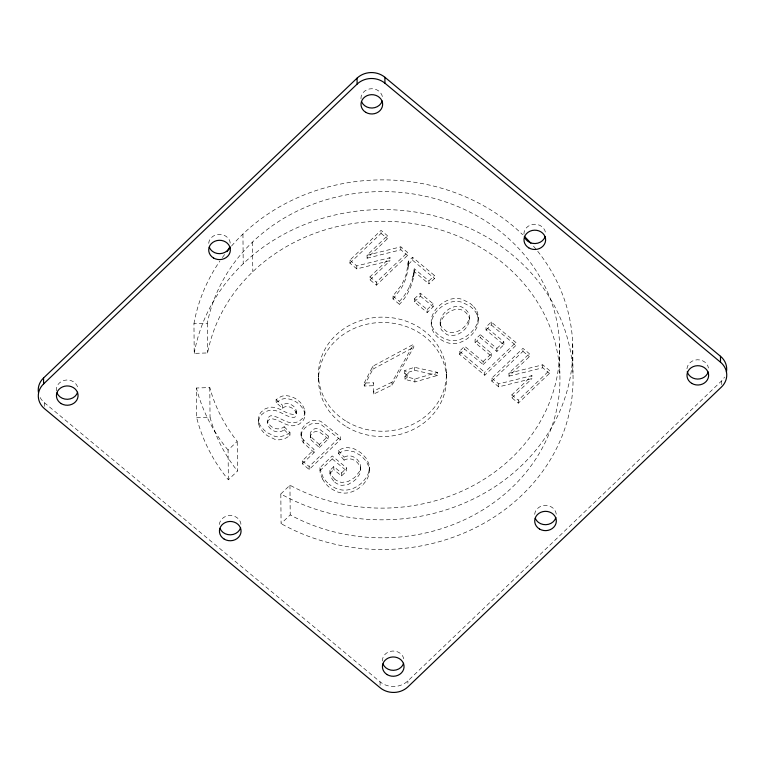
<?xml version="1.0" encoding="UTF-8"?>
<svg xmlns="http://www.w3.org/2000/svg" width="765" height="765" viewBox="0 0 765 765"><rect width="100%" height="100%" fill="white"/><g stroke="black" fill="none" stroke-linecap="round" stroke-linejoin="round"><path stroke-width="0.57" stroke-dasharray="3.83 2.87" d="M469.433 320.229L469.337 318.536A10.901 9.725 -0.5 0 0 468.247 315.4L465.464 312.168L461.678 309.921A10.777 9.61 -0.5 0 0 458.12 309.175C449.275 309.309 439.483 317.704 440.344 326.961A10.901 9.725 -0.5 0 0 441.577 330.031L446.607 334.41A11.016 9.821 -0.5 0 0 450.088 335.481C460.377 336.485 471.364 326.158 469.308 315.562A10.901 9.725 -0.5 0 0 468.228 312.426L465.445 309.203L461.649 306.947A10.777 9.61 -0.5 0 0 458.092 306.201C449.256 306.344 439.454 314.74 440.315 323.987A10.901 9.725 -0.5 0 0 441.558 327.066L446.578 331.446A11.054 9.859 -0.5 0 0 450.681 332.584C459.325 333.062 468.008 325.689 469.404 317.265M334.774 482.132A15.338 13.674 -0.5 0 0 336.103 483.164L338.943 484.647A11.179 9.974 -0.5 0 0 342.012 485.354L348.008 484.58L354.166 480.812A33.679 30.026 -0.5 0 0 356.174 478.947L359.722 474.109L360.678 468.84A11.303 10.079 -0.5 0 0 359.665 465.589L357.418 462.624A17.346 15.472 -0.5 0 0 356.031 461.41L353.42 459.803A9.62 8.578 -0.5 0 0 350.676 458.981A9.467 8.444 -0.5 0 0 344.843 459.775L344.107 460.138L344.078 457.164L344.824 456.81A9.467 8.444 -0.5 0 1 350.657 456.007A9.62 8.578 -0.5 0 1 353.392 456.839L356.002 458.436A17.346 15.472 -0.5 0 1 357.389 459.66L359.636 462.624A11.303 10.079 -0.5 0 1 360.65 465.875L359.703 471.135L356.155 475.973A33.679 30.026 -0.5 0 1 354.147 477.838L347.979 481.615L341.984 482.39A11.179 9.974 -0.5 0 1 338.924 481.682L336.084 480.191A15.338 13.674 -0.5 0 1 334.754 479.158M413.702 273.143L412.756 278.297L414.238 268.706L428.888 280.889L428.916 283.853L414.267 271.671L414.238 268.706A64.528 57.547 -0.5 0 1 409.084 287.382M368.797 471.728L368.606 472.407A24.566 21.908 -0.5 0 1 365.747 478.278L363.279 481.338A33.086 29.5 -0.5 0 1 362.103 482.514A28.477 25.398 -0.5 0 1 351.871 488.911L349.682 489.524A19.001 16.945 -0.5 0 1 340.913 489.83A21.621 19.278 -0.5 0 1 335.156 488.013L330.394 485.173A31.375 27.98 -0.5 0 1 329.093 484.149M477.006 324.035C473.516 331.532 466.631 337.604 458.665 339.899A19.479 17.366 -0.5 0 1 455.519 340.463A19.747 17.605 -0.5 0 1 452.325 340.568A18.934 16.887 -0.5 0 1 447.181 339.698C441.07 337.728 435.514 333.416 432.655 327.611A18.953 16.907 -0.5 0 1 431.355 323.098A19.909 17.758 -0.5 0 1 431.231 321.204A19.45 17.346 -0.5 0 1 431.68 317.389C434.3 308.63 442.122 301.764 450.757 299.172A19.441 17.337 -0.5 0 1 453.941 298.599A20.043 17.872 -0.5 0 1 457.164 298.493A19.125 17.059 -0.5 0 1 462.328 299.345L470.026 303.351A31.709 28.276 -0.5 0 1 471.909 304.929L473.64 306.641M477.035 326.999C473.545 334.496 466.65 340.568 458.694 342.863A19.479 17.366 -0.5 0 1 455.538 343.437A19.747 17.605 -0.5 0 1 452.345 343.533A18.934 16.887 -0.5 0 1 447.2 342.672C441.099 340.693 435.543 336.39 432.674 330.585A18.953 16.907 -0.5 0 1 431.374 326.072A19.909 17.758 -0.5 0 1 431.25 324.178L431.231 321.204M409.122 287.391L407.496 290.518A55.185 49.218 -0.5 0 1 399.407 301.353L399.407 304.298L392.99 298.962L392.961 295.998L400.927 285.804A61.659 54.994 -0.5 0 0 406.617 272.761L408.29 261.334L412.545 257.27L434.501 275.524L434.53 278.489L428.916 283.853M364.197 383.055L372.842 366.215L413.779 344.202L413.808 347.176L392.043 385.13L373.808 393.994L373.473 382.758L364.197 383.055L364.226 386.019L373.492 385.723L373.473 382.758M364.226 386.019L372.861 369.189L372.842 366.215M392.043 385.13L392.015 382.165L413.779 344.202M392.99 298.962L400.946 288.768A61.659 54.994 -0.5 0 0 406.645 275.735L408.175 268.085L408.29 261.334M349.873 260.167L356.786 265.914L390.054 257.662L390.083 260.636L356.815 268.888L349.901 263.141L349.873 260.167L381.027 230.37L387.453 235.716L387.482 238.68L367.076 258.188L367.057 255.223L387.453 235.716M349.901 263.141L381.056 233.344L381.027 230.37M367.057 255.223L400.831 246.837L407.544 252.421L407.573 255.386L376.418 285.182L369.992 279.847L369.964 276.873L390.054 257.662M369.992 279.847L390.083 260.636M376.418 285.182L376.39 282.218L407.544 252.421M408.319 264.308L412.574 260.234L412.545 257.27M228.343 479.789L228.085 450.107L237.227 441.376A177.47 158.269 -0.5 0 1 209.782 387.578L196.404 388.008L196.662 417.69A190.59 169.973 -0.5 0 0 228.343 479.789L237.485 471.058L237.227 441.376M428.888 280.889L434.501 275.524M414.334 298.886L420.329 293.148L433.172 303.829L433.2 306.794L427.205 312.531L414.362 301.85L414.334 298.886L427.176 309.567L427.205 312.531M414.362 301.85L420.358 296.112L420.329 293.148M427.176 309.567L433.172 303.829M301.238 435.467A12.67 11.303 -0.5 0 1 301.582 430.207A11.58 10.328 -0.5 0 1 302.271 428.467L304.575 425.359A22.08 19.699 -0.5 0 1 305.723 424.24L310.619 421.18A11.58 10.328 -0.5 0 1 313.239 420.492L315.323 420.32A11.743 10.471 -0.5 0 1 321.07 421.553L340.291 436.719L340.32 439.684L309.165 469.49L302.328 463.8L302.299 460.836L314.109 449.543L303.284 439.751A13.349 11.905 -0.5 0 1 301.324 435.457M310.896 439.598A5.25 4.676 -0.5 0 0 311.154 440.018L319.359 447.515L319.33 444.551L328.233 436.031L319.961 429.548A6.464 5.766 -0.5 0 0 315.878 428.61A5.728 5.106 -0.5 0 0 312.885 429.729L312.436 430.064A8.147 7.268 -0.5 0 0 311.996 430.456A6.254 5.575 -0.5 0 0 310.686 436.461M302.328 463.8L314.128 452.517L314.109 449.543M319.359 447.515L328.262 439.005L328.233 436.031M309.165 469.49L309.137 466.516L340.291 436.719M280.822 493.951L289.954 485.22A177.47 158.269 -0.5 0 0 544.164 414.295A177.47 158.269 -0.5 0 0 433.994 198.374A177.47 158.269 -0.5 0 0 207.325 323.26L193.956 323.691L194.214 353.373L207.592 352.942A177.47 158.269 -0.5 0 1 434.252 228.056A177.47 158.269 -0.5 0 1 544.422 443.977A177.47 158.269 -0.5 0 1 290.212 514.902L281.08 523.633L280.822 493.951A190.59 169.973 -0.5 0 0 523.681 463.504A190.59 169.973 -0.5 0 0 532.44 244.972M404.924 376.39L408.089 373.368L404.704 370.547L414.429 367.305L437.599 372.421L437.628 375.386L414.898 381.974L404.953 379.364L404.924 376.39L414.869 379L437.599 372.421M404.953 379.364L408.118 376.332L408.089 373.368M322.534 479.024L320.2 473.076L319.837 467.759L332.201 455.94L346.698 467.998L346.727 470.963L341.506 475.964L333.836 469.586L333.808 466.621L341.477 472.99L341.506 475.964M319.866 470.733L332.23 458.904L332.201 455.94M333.808 466.621L329.878 470.379L329.906 473.353A19.785 17.643 -0.5 0 0 331.656 478.125A15.625 13.933 -0.5 0 0 334.764 482.141M329.906 473.353L333.836 469.586M496.887 351.441L496.858 348.467L480.286 334.688L480.315 337.661L496.887 351.441L503.848 344.776L486.033 329.964L486.014 326.99L491.235 321.998L515.887 342.491L515.916 345.464L484.752 375.261L459.478 354.243L459.459 351.278L464.68 346.277L483.117 361.606L483.145 364.58L464.709 349.251L464.68 346.277M459.478 354.243L464.709 349.251M483.145 364.58L491.656 356.433L475.084 342.653L475.055 339.689L480.286 334.688M486.033 329.964L491.264 324.962L491.235 321.998M475.084 342.653L480.315 337.661M341.477 472.99L346.698 467.998M483.117 361.606L491.627 353.468L475.055 339.689M496.858 348.467L503.829 341.802L486.014 326.99M484.752 375.261L484.723 372.287L515.887 342.491M491.771 378.149L498.684 383.896L531.952 375.634L531.981 378.608L498.713 386.861L491.799 381.113L491.771 378.149L522.925 348.343L529.351 353.688L529.38 356.653L508.974 376.16L508.955 373.196L529.351 353.688M491.799 381.113L522.954 351.317L522.925 348.343M508.955 373.196L542.729 364.809L549.442 370.394L549.471 373.358L518.307 403.155L511.89 397.819L511.861 394.855L531.952 375.634M511.89 397.819L531.981 378.608M518.307 403.155L518.288 400.191L549.442 370.394M40.134 397.494A19.68 17.557 -0.5 0 0 44.485 402.792L380.062 681.806A19.68 17.557 -0.5 0 0 407.879 680.907L721.405 381.075A19.68 17.557 -0.5 0 0 724.551 377.078M284.15 426.717L289.992 432.608L290.021 435.581L285.594 438.249L279.588 439.789A13.799 12.307 -0.5 0 1 275.018 439.397L267.272 435.62A37.074 33.058 -0.5 0 1 263.705 432.608L260.11 428.19L258.493 423.82A12.508 11.159 -0.5 0 1 258.474 421.171L259.45 417.776A13.168 11.743 -0.5 0 1 261.401 414.85L265.072 411.876L269.127 410.384A12.412 11.073 -0.5 0 1 272.503 410.183C280.382 410.423 286.502 417.747 294.315 417.317A3.261 2.907 -0.5 0 0 295.3 416.801C299.564 410.815 287.554 403.04 282.562 408.271L276.127 402.572L276.098 399.607L280.965 396.566A12.909 11.513 -0.5 0 1 285.01 395.658C293.837 395.524 303.428 402.39 304.9 411.35A11.523 10.28 -0.5 0 1 304.719 413.75L303.982 416.017A11.781 10.509 -0.5 0 1 302.232 418.646L299.67 420.788A11.628 10.366 -0.5 0 1 296.256 422.29C286.98 425.101 279.789 416.16 271.04 415.749A3.844 3.423 -0.5 0 0 270.035 416.074L268.477 417.308A4.915 4.389 -0.5 0 0 267.702 418.732C264.652 427.826 276.997 435.935 284.178 429.681L284.15 426.717C278.546 431.517 269.357 427.817 267.559 421.056M276.127 402.572L280.984 399.54A12.909 11.513 -0.5 0 1 285.029 398.622C293.865 398.489 303.447 405.364 304.929 414.314A11.523 10.28 -0.5 0 1 304.747 416.715L304.001 418.981A11.781 10.509 -0.5 0 1 302.252 421.611L299.698 423.762A11.628 10.366 -0.5 0 1 296.284 425.254C287.009 428.065 279.818 419.134 271.059 418.713A3.844 3.423 -0.5 0 0 270.064 419.038L268.505 420.272A4.915 4.389 -0.5 0 0 267.731 421.706L267.587 424.02M289.992 432.608L285.565 435.285L279.56 436.825A13.799 12.307 -0.5 0 1 274.989 436.433L267.243 432.655A37.074 33.058 -0.5 0 1 263.676 429.634L260.081 425.225L258.474 420.846A12.508 11.159 -0.5 0 1 258.446 418.206L259.421 414.802A13.168 11.743 -0.5 0 1 261.372 411.876L265.044 408.912L269.098 407.42A12.412 11.073 -0.5 0 1 272.483 407.219C280.353 407.458 286.473 414.812 294.286 414.353A3.261 2.907 -0.5 0 0 295.271 413.827C299.536 407.85 287.525 400.076 282.534 405.307L282.562 408.271M344.107 460.138L338.436 453.339L338.407 450.375L342.443 448.472A15.367 13.703 -0.5 0 1 348.104 447.621L354.032 448.787L360.114 452.22A37.743 33.66 -0.5 0 1 362.237 453.932L366.387 458.465L368.74 463.58A20.033 17.863 -0.5 0 1 368.807 471.728M338.436 453.339L342.471 451.446A15.367 13.703 -0.5 0 1 348.123 450.585L354.052 451.761L360.133 455.194A37.743 33.66 -0.5 0 1 362.266 456.906L366.416 461.429L368.768 466.545A20.033 17.863 -0.5 0 1 368.835 474.702L368.634 475.381A24.566 21.908 -0.5 0 1 365.775 481.252L363.308 484.302A33.086 29.5 -0.5 0 1 362.132 485.488M372.861 369.189L413.808 347.176M392.015 382.165L373.789 391.02L373.808 393.994M404.704 370.547L404.733 373.511L414.448 370.279L437.628 375.386M367.076 258.188L400.86 249.801L407.573 255.386M508.974 376.16L542.758 367.783L549.471 373.358M196.662 417.69L210.04 417.26A177.47 158.269 -0.5 0 0 237.485 471.058M381.056 233.344L387.482 238.68M491.264 324.962L515.916 345.464M522.954 351.317L529.38 356.653M412.574 260.234L434.53 278.489M420.358 296.112L433.2 306.794M369.964 276.873L376.39 282.218M392.961 295.998L399.378 301.334M459.459 351.278L484.723 372.287M511.861 394.855L518.288 400.191M404.733 373.511L408.118 376.332M340.32 439.684L321.09 424.537A11.743 10.471 -0.5 0 0 315.352 423.294L313.258 423.466A11.58 10.328 -0.5 0 0 310.647 424.145L305.751 427.214A22.08 19.699 -0.5 0 0 304.594 428.333L302.299 431.431A11.58 10.328 -0.5 0 0 301.573 433.172A12.67 11.303 -0.5 0 0 301.267 438.441M328.262 439.005L322.973 434.644A60.512 53.971 -0.5 0 0 321.96 433.86L319.99 432.512A6.464 5.766 -0.5 0 0 315.907 431.584A5.728 5.106 -0.5 0 0 312.914 432.703L312.455 433.038A8.147 7.268 -0.5 0 0 311.852 433.592A6.254 5.575 -0.5 0 0 310.81 439.626M319.33 444.551L311.126 437.054A5.25 4.676 -0.5 0 1 310.762 436.433M332.23 458.904L346.727 470.963M314.128 452.517L303.303 442.715A13.349 11.905 -0.5 0 1 301.343 438.422L301.056 432.904M302.299 460.836L309.137 466.516M276.098 399.607L282.534 405.307M284.178 429.681L290.021 435.581M338.407 450.375L344.078 457.164M319.837 467.759L322.514 476.05A29.978 26.727 -0.5 0 0 329.074 484.168M721.405 381.075L721.443 384.642M572.698 343.734L572.956 373.416M559.578 344.154L559.837 373.836M542.729 364.809L542.758 367.783M503.829 341.802L503.848 344.776M498.684 383.896L498.713 386.861M491.627 353.468L491.656 356.433M478.23 317.389L478.249 320.353M446.358 372.134L446.406 377.48M440.143 321.721L440.171 324.695M414.869 379L414.898 381.974M414.429 367.305L414.448 370.279M407.879 680.907L407.908 683.288M400.831 246.837L400.86 249.801M380.062 681.806L380.1 685.364M369.285 466.975L369.304 469.94M360.707 467.013L360.736 469.987M356.786 265.914L356.815 268.888M318.498 376.237L318.546 381.582M310.303 435.036L310.332 438.001M304.824 410.537L304.843 413.511M303.284 439.751L303.303 442.715M296.418 410.882L296.438 413.846M289.954 485.22L290.212 514.902M258.474 420.846L258.493 423.82M252.536 242.036L252.794 271.718M242.945 234.061L243.213 263.743M209.782 387.578L210.04 417.26M207.325 323.26L207.592 352.942M44.485 402.792L44.513 406.358M228.085 450.107A190.59 169.973 -0.5 0 1 196.404 388.008M193.956 323.691A190.59 169.973 -0.5 0 1 219.871 261.104M222.347 257.604A190.59 169.973 -0.5 0 1 224.881 254.2M231.537 246.034A190.59 169.973 -0.5 0 1 522.677 234.712M194.214 353.373A190.59 169.973 -0.5 0 1 437.217 216.629A190.59 169.973 -0.5 0 1 556.021 449.485A190.59 169.973 -0.5 0 1 281.08 523.633M686.951 368.768A10.825 9.658 -0.5 0 1 697.384 359.77A10.825 9.658 -0.5 0 1 708.476 368.07M534.668 514.396A10.825 9.658 -0.5 0 1 546.22 505.416A10.825 9.658 -0.5 0 1 556.27 515.696M382.366 661.027A10.825 9.658 -0.5 0 1 392.818 651.034A10.825 9.658 -0.5 0 1 404.006 660.338M219.392 524.513A10.825 9.658 -0.5 0 1 230.944 515.534A10.825 9.658 -0.5 0 1 240.985 525.813M56.467 390.992A10.825 9.658 -0.5 0 1 66.268 380.033A10.825 9.658 -0.5 0 1 78.011 389.299M208.682 243.366A10.825 9.658 -0.5 0 1 219.67 234.358A10.825 9.658 -0.5 0 1 230.294 243.672M360.946 98.723A10.825 9.658 -0.5 0 1 371.953 88.73A10.825 9.658 -0.5 0 1 382.557 99.029M523.939 234.243A10.825 9.658 -0.5 0 1 534.955 224.241A10.825 9.658 -0.5 0 1 545.56 234.549M414.324 271.68A64.528 57.547 -0.5 0 1 409.103 290.346L407.525 293.492A55.185 49.218 -0.5 0 1 399.435 304.317M476.93 314.09A19.794 17.652 -0.5 0 1 476.834 326.932M476.834 314.119A22.051 19.67 -0.5 0 0 473.659 309.624L471.938 307.893A31.709 28.276 -0.5 0 0 470.054 306.325L462.347 302.318A19.125 17.059 -0.5 0 0 457.183 301.467A20.043 17.872 -0.5 0 0 453.97 301.563A19.441 17.337 -0.5 0 0 450.786 302.137C442.151 304.728 434.329 311.604 431.699 320.363A19.45 17.346 -0.5 0 0 431.25 324.178M476.901 311.126A19.794 17.652 -0.5 0 1 476.805 323.968M473.631 306.65A22.051 19.67 -0.5 0 1 476.805 311.154M322.553 479.014A29.978 26.727 -0.5 0 0 329.093 487.133A31.375 27.98 -0.5 0 0 330.423 488.147L335.175 490.987A21.621 19.278 -0.5 0 0 340.941 492.803A19.001 16.945 -0.5 0 0 349.71 492.497L351.871 491.838A28.477 25.398 -0.5 0 0 362.113 485.469M334.735 479.167A15.625 13.933 -0.5 0 1 331.618 475.161A19.785 17.643 -0.5 0 1 329.849 470.389M408.29 261.831L407.974 267.501L408.29 261.831M346.679 421.553A63.964 57.05 -0.5 0 0 446.244 378.034A63.964 57.05 -0.5 0 0 354.367 322.973A63.964 57.05 -0.5 0 0 346.679 421.553M346.717 426.899A63.964 57.05 -0.5 0 0 446.291 383.38A63.964 57.05 -0.5 0 0 354.415 328.319A63.964 57.05 -0.5 0 0 346.717 426.899"/><path stroke-width="1.15" d="M38.422 392.388A19.68 17.557 -0.5 0 1 43.538 377.986L357.064 78.154A19.68 17.557 -0.5 0 1 384.881 77.265L720.467 356.27A19.68 17.557 -0.5 0 1 726.415 372.096M43.595 383.925L357.121 84.093A19.68 17.557 -0.5 0 1 384.938 83.194L720.515 362.208A19.68 17.557 -0.5 0 1 721.462 387.014L407.936 686.846A19.68 17.557 -0.5 0 1 380.119 687.735L44.533 408.73A19.68 17.557 -0.5 0 1 43.595 383.925L43.538 377.986M720.467 356.27L720.515 362.208M384.881 77.265L384.938 83.194M357.064 78.154L357.121 84.093M226.842 251.695A190.59 169.973 -0.5 0 1 230.179 247.621M524.312 236.328A190.59 169.973 -0.5 0 1 530.862 243.203M708.18 372.01A10.825 9.658 -0.5 0 1 697.575 379.067A10.825 9.658 -0.5 0 1 687.238 371.733M555.887 517.647A10.825 9.658 -0.5 0 1 545.837 524.694A10.825 9.658 -0.5 0 1 535.27 518.307M403.604 663.284A10.825 9.658 -0.5 0 1 393.554 670.331A10.825 9.658 -0.5 0 1 382.988 663.944M240.612 527.764A10.825 9.658 -0.5 0 1 230.561 534.812A10.825 9.658 -0.5 0 1 219.995 528.424M77.619 392.244A10.825 9.658 -0.5 0 1 67.559 399.292A10.825 9.658 -0.5 0 1 56.993 392.904M229.902 246.607A10.825 9.658 -0.5 0 1 219.842 253.664A10.825 9.658 -0.5 0 1 209.285 247.267M382.184 100.98A10.825 9.658 -0.5 0 1 372.134 108.028A10.825 9.658 -0.5 0 1 361.568 101.64M545.177 236.49A10.825 9.658 -0.5 0 1 535.127 243.547A10.825 9.658 -0.5 0 1 524.56 237.16M691.751 383.37A10.825 9.658 -0.5 0 0 708.61 376.007A10.825 9.658 -0.5 0 0 693.061 366.684A10.825 9.658 -0.5 0 0 691.751 383.37M539.468 528.998A10.825 9.658 -0.5 0 0 556.318 521.634A10.825 9.658 -0.5 0 0 540.769 512.321A10.825 9.658 -0.5 0 0 539.468 528.998M387.186 674.634A10.825 9.658 -0.5 0 0 404.035 667.271A10.825 9.658 -0.5 0 0 388.486 657.948A10.825 9.658 -0.5 0 0 387.186 674.634M224.193 539.115A10.825 9.658 -0.5 0 0 241.042 531.752A10.825 9.658 -0.5 0 0 225.493 522.438A10.825 9.658 -0.5 0 0 224.193 539.115M61.19 403.604A10.825 9.658 -0.5 0 0 78.049 396.232A10.825 9.658 -0.5 0 0 62.501 386.918A10.825 9.658 -0.5 0 0 61.19 403.604M213.483 257.968A10.825 9.658 -0.5 0 0 230.332 250.604A10.825 9.658 -0.5 0 0 214.783 241.281A10.825 9.658 -0.5 0 0 213.483 257.968M365.766 112.331A10.825 9.658 -0.5 0 0 382.615 104.968A10.825 9.658 -0.5 0 0 367.066 95.654A10.825 9.658 -0.5 0 0 365.766 112.331M528.758 247.85A10.825 9.658 -0.5 0 0 545.608 240.487A10.825 9.658 -0.5 0 0 530.059 231.164A10.825 9.658 -0.5 0 0 528.758 247.85"/></g></svg>
